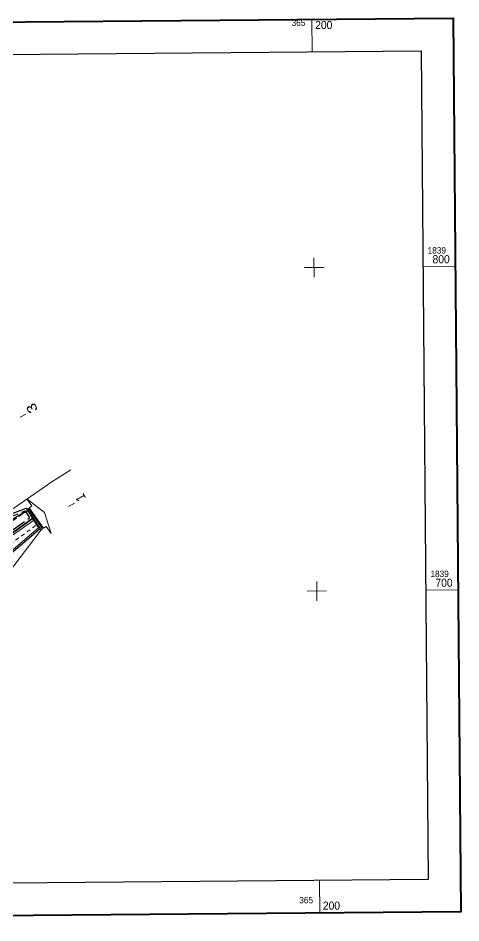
# Model space of a CAD drawing. Header units: metres. Extents: x 364960 to 552629, y 1839099 to 1839886.
# Drawn here: x 551669.7 to 551806.5, y 1839098.6 to 1839378.1 of the extents above; entities that cross this region are included whole.
import ezdxf
from ezdxf.enums import TextEntityAlignment as Align

# ---------------------------------------------------------------- set-up
doc = ezdxf.new("R2010")
doc.units = ezdxf.units.M
doc.header["$LTSCALE"] = 0.8
doc.linetypes.add('LONG_DASHED', pattern=[7.5, 6, -1.5])
doc.linetypes.add('SHORT_DASHED', pattern=[2.7, 1.5, -1.2])
for name, color, linetype, lineweight in [('10', 7, 'Continuous', 13), ('22', 7, 'SHORT_DASHED', 13), ('32', 7, 'Continuous', 13), ('49', 7, 'Continuous', 25), ('50', 7, 'LONG_DASHED', 25), ('62', 7, 'Continuous', 25), ('63', 7, 'Continuous', 13)]:
    doc.layers.add(name, color=color, linetype=linetype, lineweight=lineweight)

msp = doc.modelspace()

# ---------------------------------------------------------------- linework, layer by layer
at = {"layer": '10'}
msp.add_line((551672.14, 1839226.73), (551675.93, 1839220.66), dxfattribs=at)
for points in [[(551685.98, 1839238.58), (551680.09, 1839234.9), (551663.93, 1839223.76)], [(551675.93, 1839220.66), (551652.19, 1839200.4), (551650.87, 1839198.48), (551651.04, 1839186.24), (551661.67, 1839162.46)]]:
    msp.add_lwpolyline(points, dxfattribs=at)
at = {"layer": '22'}
for p, q in [((551641.45, 1839204.6), (551672.44, 1839225.89)), ((551649.65, 1839202.88), (551675.74, 1839221.81))]:
    msp.add_line(p, q, dxfattribs=at)
at = {"layer": '32'}
for p, q in [((551670.31, 1839254.81), (551672.06, 1839255.76)), ((551685.29, 1839227.28), (551687.05, 1839228.24)), ((551672.44, 1839226.39), (551676.83, 1839220.05)), ((551633.63, 1839194.61), (551674.72, 1839223.1)), ((551676.83, 1839220.05), (551664.18, 1839203.32))]:
    msp.add_line(p, q, dxfattribs=at)
at = {"layer": '32', "lineweight": 25}
for p, q in [((551672.72, 1839225.98), (551655.35, 1839216.06)), ((551676.55, 1839220.46), (551661.33, 1839207.43))]:
    msp.add_line(p, q, dxfattribs=at)
at = {"layer": '32'}
for points in [[(551679.86, 1839218.88), (551678.33, 1839221.09), (551677.5, 1839220.51), (551673.1, 1839226.85), (551673.93, 1839227.43), (551672.41, 1839229.63), (551677.78, 1839225.4)], [(551672.81, 1839226.65), (551677.2, 1839220.31), (551676.83, 1839220.05), (551672.44, 1839226.39)]]:
    msp.add_lwpolyline(points, close=True, dxfattribs=at)
at = {"layer": '49'}
msp.add_line((551659.33, 1839221.79), (551672.14, 1839226.73), dxfattribs=at)
at = {"layer": '49', "linetype": 'LONG_DASHED'}
for p in [(551671.85, 1839225.87), (551662.88, 1839216.37)]:
    msp.add_line(p, (551673.2, 1839223.71), dxfattribs=at)
at = {"layer": '49', "lineweight": 35}
msp.add_line((551615.39, 1839181.76), (551674.15, 1839223.52), dxfattribs=at)
at = {"layer": '50'}
msp.add_line((551659.58, 1839221.14), (551671.85, 1839225.87), dxfattribs=at)
at = {"layer": '62'}
msp.add_lwpolyline([(551417.55, 1839364.77), (551794.14, 1839368.06), (551796.38, 1839111.96), (551419.79, 1839108.67)], close=True, dxfattribs=at)
at = {"layer": '63'}
for p, q in [((551760.51, 1839367.77), (551760.42, 1839377.76)), ((551761.12, 1839298.09), (551761.07, 1839304.09)), ((551758.1, 1839301.06), (551764.09, 1839301.11)), ((551794.72, 1839301.38), (551804.72, 1839301.47)), ((551761.99, 1839198.12), (551761.94, 1839204.12)), ((551758.97, 1839201.09), (551764.97, 1839201.15)), ((551795.6, 1839201.41), (551805.59, 1839201.5)), ((551762.84, 1839101.67), (551762.75, 1839111.67))]:
    msp.add_line(p, q, dxfattribs=at)
at = {"layer": '63', "lineweight": 40}
msp.add_lwpolyline([(551409.88, 1839098.59), (551407.47, 1839374.68), (551804.05, 1839378.15), (551806.46, 1839102.05)], close=True, dxfattribs=at)
at = {"layer": '63', "lineweight": 25}
msp.add_lwpolyline([(551419.79, 1839108.67), (551417.55, 1839364.77), (551794.14, 1839368.06), (551796.38, 1839111.96)], close=True, dxfattribs=at)

# ---------------------------------------------------------------- texts
at = {"layer": '32'}
for s, width, p in [('3', 1.25, (551675.9, 1839257.09)), ('1', 0.9, (551690.74, 1839229.82))]:
    msp.add_text(s, height=3, rotation=118.568, dxfattribs=dict(at, width=width)).set_placement(p)
at = {"layer": '63', "width": 0.95}
for p in [(551758.41, 1839375.71), (551760.78, 1839104.62)]:
    msp.add_text('365', height=2, dxfattribs=at).set_placement(p, align=Align.RIGHT)
for s, height, p in [('200', 2.5, (551761.45, 1839374.77)), ('1839', 2, (551796.19, 1839305.39)), ('800', 2.5, (551797.71, 1839302.41)), ('1839', 2, (551797.06, 1839205.43)), ('700', 2.5, (551798.59, 1839202.44)), ('200', 2.5, (551763.83, 1839102.68))]:
    msp.add_text(s, height=height, dxfattribs=at).set_placement(p)

doc.saveas('drawing.dxf')
